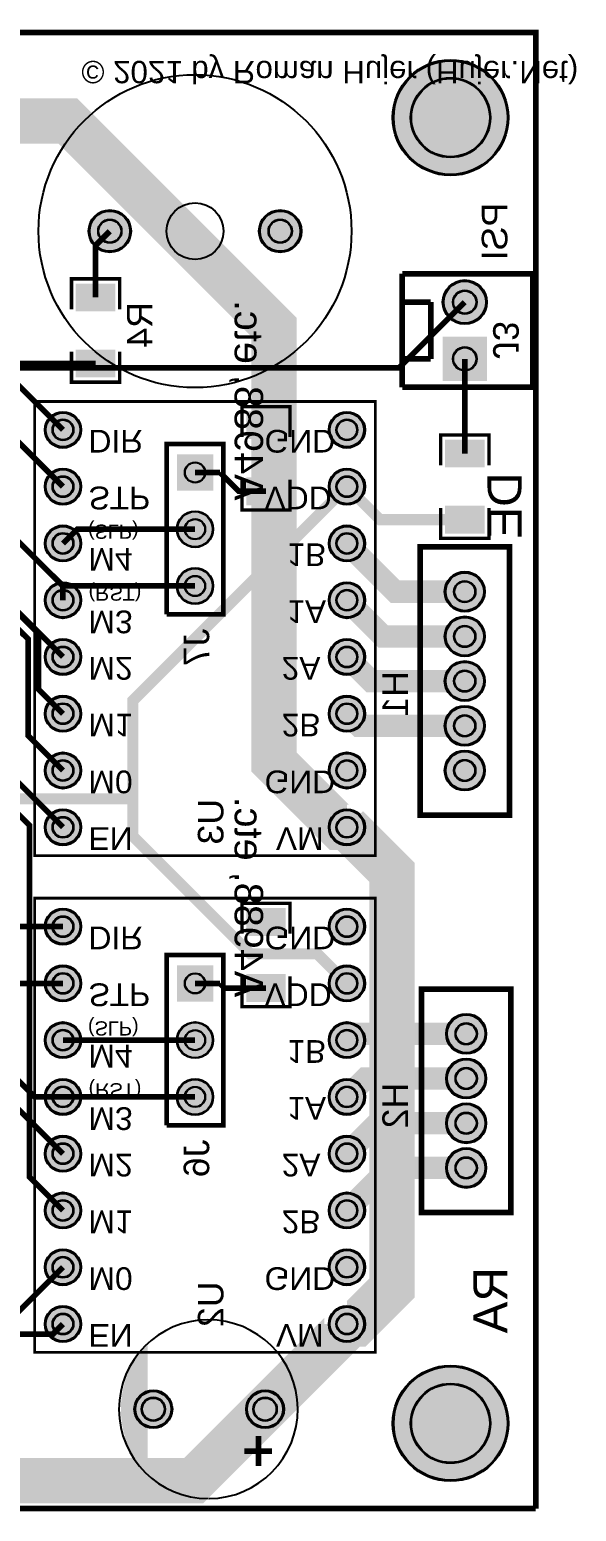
# Model space of a CAD drawing. Extents: x -330 to 3747, y -3055 to -445.
# Drawn here: x 2784 to 3747, y -3055 to -445 of the extents above; entities that cross this region are included whole.
import ezdxf

# ---------------------------------------------------------------- set-up
doc = ezdxf.new("R2010")
doc.units = 9
for name, color, linetype, true_color in [('BoardOutline', 7, 'Continuous', 0xff00ff), ('BottomLayer', 7, 'Continuous', 0x0000ff), ('BottomPasterLayer', 7, 'Continuous', 0x800000), ('BottomSilkLayer', 7, 'Continuous', 0x808000), ('BottomSolderLayer', 7, 'Continuous', 0xaa00ff), ('Document', 7, 'Continuous', 0xffffff), ('Multi-Layer', 7, 'Continuous', 0xc0c0c0), ('TopLayer', 7, 'Continuous', 0xff0000), ('TopPasterLayer', 7, 'Continuous', 0x808080), ('TopSilkLayer', 7, 'Continuous', 0xffff00), ('TopSolderLayer', 7, 'Continuous', 0x800080)]:
    doc.layers.add(name, color=color, linetype=linetype, true_color=true_color)
doc.styles.get("Standard").update_dxf_attribs({"font": 'arial.ttf'})

msp = doc.modelspace()

# ---------------------------------------------------------------- hatches: boundary and pattern name
at = {"layer": 'BottomLayer'}
for points in [[(2866.5160000000033, -940.5509999999995), (2933.4839999999967, -940.5509999999995), (2933.4839999999967, -893.0110000000022), (2866.5160000000033, -893.0110000000022)], [(2866.5160000000033, -1009.4490000000005), (2933.4839999999967, -1009.4490000000005), (2933.4839999999967, -1056.9889999999978), (2866.5160000000033, -1056.9889999999978)]]:
    msp.add_hatch(color=256, dxfattribs=at).paths.add_polyline_path(points)
at = {"layer": 'BottomPasterLayer'}
for points in [[(2870.452999999994, -940.5509999999995), (2884.678, -940.5509999999995), (2888.614999999998, -936.6140000000014), (2888.614999999998, -928.3239999999969), (2892.551999999996, -924.3870000000024), (2907.448000000004, -924.3870000000024), (2911.385000000002, -928.3239999999969), (2911.385000000002, -936.6140000000014), (2915.322, -940.5509999999995), (2929.547000000006, -940.5509999999995), (2933.4839999999967, -936.6140000000014), (2933.4839999999967, -896.948000000004), (2929.547000000006, -893.0110000000022), (2870.452999999994, -893.0110000000022), (2866.5160000000033, -896.948000000004), (2866.5160000000033, -936.6140000000014)], [(2870.452999999994, -1009.4490000000005), (2884.678, -1009.4490000000005), (2888.614999999998, -1013.3859999999986), (2888.614999999998, -1021.6760000000031), (2892.551999999996, -1025.6129999999976), (2907.448000000004, -1025.6129999999976), (2911.385000000002, -1021.6760000000031), (2911.385000000002, -1013.3859999999986), (2915.322, -1009.4490000000005), (2929.547000000006, -1009.4490000000005), (2933.4839999999967, -1013.3859999999986), (2933.4839999999967, -1053.051999999996), (2929.547000000006, -1056.9889999999978), (2870.452999999994, -1056.9889999999978), (2866.5160000000033, -1053.051999999996), (2866.5160000000033, -1013.3859999999986)]]:
    msp.add_hatch(color=256, dxfattribs=at).paths.add_polyline_path(points)
at = {"layer": 'BottomSolderLayer'}
for points in [[(3423, -600, 1), (3627, -600, 1)], [(2887.556999999998, -800, 1), (2962.422999999998, -800, 1)], [(3187.567, -800, 1), (3262.433, -800, 1)], [(3511, -925, 1), (3589, -925, 1)], [(2865.1073336137924, -941.2609105556294), (2934.8926663862076, -941.2609105556294), (2934.8926663862076, -892.3011491735015), (2865.1073336137924, -892.3011491735015)], [(3589, -1063.9999999999964), (3589, -986.0000000000036), (3511, -986.0000000000036), (3511, -1063.9999999999964)], [(2865.1073336137924, -1008.7390894443706), (2934.8926663862076, -1008.7390894443706), (2934.8926663862076, -1057.6988508264985), (2865.1073336137924, -1057.6988508264985)], [(2810.5, -1150, 1), (2874.5, -1150, 1)], [(3310.5, -1150, 1), (3374.5, -1150, 1)], [(3042.9999999999927, -1193), (3042.9999999999927, -1257), (3107.0000000000073, -1257), (3107.0000000000073, -1193)], [(2810.5, -1250, 1), (2874.5, -1250, 1)], [(3310.5, -1250, 1), (3374.5, -1250, 1)], [(3043, -1325, 1), (3107, -1325, 1)], [(2810.5, -1350, 1), (2874.5, -1350, 1)], [(3310.5, -1350, 1), (3374.5, -1350, 1)], [(3043, -1425, 1), (3107, -1425, 1)], [(3514.5355, -1435, 1), (3585.4645, -1435, 1)], [(2810.5, -1450, 1), (2874.5, -1450, 1)], [(3310.5, -1450, 1), (3374.5, -1450, 1)], [(3514.5355, -1513.800000000003, 1), (3585.4645, -1513.800000000003, 1)], [(2810.5, -1550, 1), (2874.5, -1550, 1)], [(3310.5, -1550, 1), (3374.5, -1550, 1)], [(3514.5355, -1592.5, 1), (3585.4645, -1592.5, 1)], [(2810.5, -1650, 1), (2874.5, -1650, 1)], [(3310.5, -1650, 1), (3374.5, -1650, 1)], [(3514.5355, -1671.300000000003, 1), (3585.4645, -1671.300000000003, 1)], [(2810.5, -1750, 1), (2874.5, -1750, 1)], [(3310.5, -1750, 1), (3374.5, -1750, 1)], [(3514.5355, -1750, 1), (3585.4645, -1750, 1)], [(2810.5, -1850, 1), (2874.5, -1850, 1)], [(3310.5, -1850, 1), (3374.5, -1850, 1)], [(2810.5, -2025, 1), (2874.5, -2025, 1)], [(3310.5, -2025, 1), (3374.5, -2025, 1)], [(2810.5, -2125, 1), (2874.5, -2125, 1)], [(3042.9999999999927, -2093), (3042.9999999999927, -2157), (3107.0000000000073, -2157), (3107.0000000000073, -2093)], [(3310.5, -2125, 1), (3374.5, -2125, 1)], [(3517.0355, -2213.800000000003, 1), (3587.9645, -2213.800000000003, 1)], [(2810.5, -2225, 1), (2874.5, -2225, 1)], [(3043, -2225, 1), (3107, -2225, 1)], [(3310.5, -2225, 1), (3374.5, -2225, 1)], [(3517.0355, -2292.5, 1), (3587.9645, -2292.5, 1)], [(2810.5, -2325, 1), (2874.5, -2325, 1)], [(3043, -2325, 1), (3107, -2325, 1)], [(3310.5, -2325, 1), (3374.5, -2325, 1)], [(3517.0355, -2371.300000000003, 1), (3587.9645, -2371.300000000003, 1)], [(2810.5, -2425, 1), (2874.5, -2425, 1)], [(3310.5, -2425, 1), (3374.5, -2425, 1)], [(3517.0355, -2450, 1), (3587.9645, -2450, 1)], [(2810.5, -2525, 1), (2874.5, -2525, 1)], [(3310.5, -2525, 1), (3374.5, -2525, 1)], [(2810.5, -2625, 1), (2874.5, -2625, 1)], [(3310.5, -2625, 1), (3374.5, -2625, 1)], [(2810.5, -2725, 1), (2874.5, -2725, 1)], [(3310.5, -2725, 1), (3374.5, -2725, 1)], [(3423, -2900, 1), (3627, -2900, 1)], [(2968.0739999999996, -2875, 1), (3035.066, -2875, 1)], [(3164.923999999998, -2875, 1), (3231.9159999999983, -2875, 1)]]:
    msp.add_hatch(color=256, dxfattribs=at).paths.add_polyline_path(points)
at = {"layer": 'Multi-Layer'}
for points in [[(2889.556999999998, -800, 1), (2960.422999999998, -800, 1)], [(3189.567, -800, 1), (3260.433, -800, 1)], [(3513, -925, 1), (3587, -925, 1)], [(3587, -1062), (3587, -988), (3513, -988), (3513, -1062)], [(2812.5, -1150, 1), (2872.5, -1150, 1)], [(3312.5, -1150, 1), (3372.5, -1150, 1)], [(3044, -1194), (3044, -1256), (3106, -1256), (3106, -1194)], [(2812.5, -1250, 1), (2872.5, -1250, 1)], [(3312.5, -1250, 1), (3372.5, -1250, 1)], [(3044, -1325, 1), (3106, -1325, 1)], [(2812.5, -1350, 1), (2872.5, -1350, 1)], [(3312.5, -1350, 1), (3372.5, -1350, 1)], [(3044, -1425, 1), (3106, -1425, 1)], [(3516.5355, -1435, 1), (3583.4645, -1435, 1)], [(2812.5, -1450, 1), (2872.5, -1450, 1)], [(3312.5, -1450, 1), (3372.5, -1450, 1)], [(3516.5355, -1513.800000000003, 1), (3583.4645, -1513.800000000003, 1)], [(2812.5, -1550, 1), (2872.5, -1550, 1)], [(3312.5, -1550, 1), (3372.5, -1550, 1)], [(3516.5355, -1592.5, 1), (3583.4645, -1592.5, 1)], [(2812.5, -1650, 1), (2872.5, -1650, 1)], [(3312.5, -1650, 1), (3372.5, -1650, 1)], [(3516.5355, -1671.300000000003, 1), (3583.4645, -1671.300000000003, 1)], [(2812.5, -1750, 1), (2872.5, -1750, 1)], [(3312.5, -1750, 1), (3372.5, -1750, 1)], [(3516.5355, -1750, 1), (3583.4645, -1750, 1)], [(2812.5, -1850, 1), (2872.5, -1850, 1)], [(3312.5, -1850, 1), (3372.5, -1850, 1)], [(2812.5, -2025, 1), (2872.5, -2025, 1)], [(3312.5, -2025, 1), (3372.5, -2025, 1)], [(2812.5, -2125, 1), (2872.5, -2125, 1)], [(3044, -2094), (3044, -2156), (3106, -2156), (3106, -2094)], [(3312.5, -2125, 1), (3372.5, -2125, 1)], [(3519.0355, -2213.800000000003, 1), (3585.9645, -2213.800000000003, 1)], [(2812.5, -2225, 1), (2872.5, -2225, 1)], [(3044, -2225, 1), (3106, -2225, 1)], [(3312.5, -2225, 1), (3372.5, -2225, 1)], [(3519.0355, -2292.5, 1), (3585.9645, -2292.5, 1)], [(2812.5, -2325, 1), (2872.5, -2325, 1)], [(3044, -2325, 1), (3106, -2325, 1)], [(3312.5, -2325, 1), (3372.5, -2325, 1)], [(3519.0355, -2371.300000000003, 1), (3585.9645, -2371.300000000003, 1)], [(2812.5, -2425, 1), (2872.5, -2425, 1)], [(3312.5, -2425, 1), (3372.5, -2425, 1)], [(3519.0355, -2450, 1), (3585.9645, -2450, 1)], [(2812.5, -2525, 1), (2872.5, -2525, 1)], [(3312.5, -2525, 1), (3372.5, -2525, 1)], [(2812.5, -2625, 1), (2872.5, -2625, 1)], [(3312.5, -2625, 1), (3372.5, -2625, 1)], [(2812.5, -2725, 1), (2872.5, -2725, 1)], [(3312.5, -2725, 1), (3372.5, -2725, 1)], [(2970.0739999999996, -2875, 1), (3033.066, -2875, 1)], [(3166.923999999998, -2875, 1), (3229.9159999999983, -2875, 1)]]:
    msp.add_hatch(color=256, dxfattribs=at).paths.add_polyline_path(points)
at = {"layer": 'TopLayer'}
for points in [[(3233.4839999999967, -1165.5509999999995), (3166.5160000000033, -1165.5509999999995), (3166.5160000000033, -1118.0110000000022), (3233.4839999999967, -1118.0110000000022)], [(3516.5160000000033, -1215.5509999999995), (3583.4839999999967, -1215.5509999999995), (3583.4839999999967, -1168.0110000000022), (3516.5160000000033, -1168.0110000000022)], [(3233.4839999999967, -1234.4490000000005), (3166.5160000000033, -1234.4490000000005), (3166.5160000000033, -1281.9889999999978), (3233.4839999999967, -1281.9889999999978)], [(3516.5160000000033, -1284.4490000000005), (3583.4839999999967, -1284.4490000000005), (3583.4839999999967, -1331.9889999999978), (3516.5160000000033, -1331.9889999999978)], [(3233.4839999999967, -2040.5509999999995), (3166.5160000000033, -2040.5509999999995), (3166.5160000000033, -1993.0110000000022), (3233.4839999999967, -1993.0110000000022)], [(3233.4839999999967, -2109.4490000000005), (3166.5160000000033, -2109.4490000000005), (3166.5160000000033, -2156.9889999999978), (3233.4839999999967, -2156.9889999999978)]]:
    msp.add_hatch(color=256, dxfattribs=at).paths.add_polyline_path(points)
at = {"layer": 'TopPasterLayer'}
for points in [[(3229.547000000006, -1165.5509999999995), (3215.322, -1165.5509999999995), (3211.385000000002, -1161.6140000000014), (3211.385000000002, -1153.3239999999969), (3207.448000000004, -1149.3870000000024), (3192.551999999996, -1149.3870000000024), (3188.614999999998, -1153.3239999999969), (3188.614999999998, -1161.6140000000014), (3184.678, -1165.5509999999995), (3170.452999999994, -1165.5509999999995), (3166.5160000000033, -1161.6140000000014), (3166.5160000000033, -1121.948000000004), (3170.452999999994, -1118.0110000000022), (3229.547000000006, -1118.0110000000022), (3233.4839999999967, -1121.948000000004), (3233.4839999999967, -1161.6140000000014)], [(3520.452999999994, -1215.5509999999995), (3534.678, -1215.5509999999995), (3538.614999999998, -1211.6140000000014), (3538.614999999998, -1203.3239999999969), (3542.551999999996, -1199.3870000000024), (3557.448000000004, -1199.3870000000024), (3561.385000000002, -1203.3239999999969), (3561.385000000002, -1211.6140000000014), (3565.322, -1215.5509999999995), (3579.547000000006, -1215.5509999999995), (3583.4839999999967, -1211.6140000000014), (3583.4839999999967, -1171.948000000004), (3579.547000000006, -1168.0110000000022), (3520.452999999994, -1168.0110000000022), (3516.5160000000033, -1171.948000000004), (3516.5160000000033, -1211.6140000000014)], [(3229.547000000006, -1234.4490000000005), (3215.322, -1234.4490000000005), (3211.385000000002, -1238.3859999999986), (3211.385000000002, -1246.6760000000031), (3207.448000000004, -1250.6129999999976), (3192.551999999996, -1250.6129999999976), (3188.614999999998, -1246.6760000000031), (3188.614999999998, -1238.3859999999986), (3184.678, -1234.4490000000005), (3170.452999999994, -1234.4490000000005), (3166.5160000000033, -1238.3859999999986), (3166.5160000000033, -1278.051999999996), (3170.452999999994, -1281.9889999999978), (3229.547000000006, -1281.9889999999978), (3233.4839999999967, -1278.051999999996), (3233.4839999999967, -1238.3859999999986)], [(3520.452999999994, -1284.4490000000005), (3534.678, -1284.4490000000005), (3538.614999999998, -1288.3859999999986), (3538.614999999998, -1296.6760000000031), (3542.551999999996, -1300.6129999999976), (3557.448000000004, -1300.6129999999976), (3561.385000000002, -1296.6760000000031), (3561.385000000002, -1288.3859999999986), (3565.322, -1284.4490000000005), (3579.547000000006, -1284.4490000000005), (3583.4839999999967, -1288.3859999999986), (3583.4839999999967, -1328.051999999996), (3579.547000000006, -1331.9889999999978), (3520.452999999994, -1331.9889999999978), (3516.5160000000033, -1328.051999999996), (3516.5160000000033, -1288.3859999999986)], [(3229.547000000006, -2040.5509999999995), (3215.322, -2040.5509999999995), (3211.385000000002, -2036.6140000000014), (3211.385000000002, -2028.3239999999969), (3207.448000000004, -2024.3870000000024), (3192.551999999996, -2024.3870000000024), (3188.614999999998, -2028.3239999999969), (3188.614999999998, -2036.6140000000014), (3184.678, -2040.5509999999995), (3170.452999999994, -2040.5509999999995), (3166.5160000000033, -2036.6140000000014), (3166.5160000000033, -1996.948000000004), (3170.452999999994, -1993.0110000000022), (3229.547000000006, -1993.0110000000022), (3233.4839999999967, -1996.948000000004), (3233.4839999999967, -2036.6140000000014)], [(3229.547000000006, -2109.4490000000005), (3215.322, -2109.4490000000005), (3211.385000000002, -2113.3859999999986), (3211.385000000002, -2121.676000000003), (3207.448000000004, -2125.6129999999976), (3192.551999999996, -2125.6129999999976), (3188.614999999998, -2121.676000000003), (3188.614999999998, -2113.3859999999986), (3184.678, -2109.4490000000005), (3170.452999999994, -2109.4490000000005), (3166.5160000000033, -2113.3859999999986), (3166.5160000000033, -2153.051999999996), (3170.452999999994, -2156.9889999999978), (3229.547000000006, -2156.9889999999978), (3233.4839999999967, -2153.051999999996), (3233.4839999999967, -2113.3859999999986)]]:
    msp.add_hatch(color=256, dxfattribs=at).paths.add_polyline_path(points)
at = {"layer": 'TopSilkLayer'}
msp.add_hatch(color=256, dxfattribs=at).paths.add_polyline_path([(2991.7320000000036, -2756.8899999999994), (2989.1934152253452, -2759.614197265142), (2986.714658885772, -2762.3929434584134), (2984.296902819595, -2765.2249249205706), (2981.9412900270618, -2768.1088028252634), (2979.6489341300185, -2771.043213811965), (2977.420918845499, -2774.0267706305094), (2975.2582974733086, -2777.0580627969175), (2973.1620923981536, -2780.1356572601944), (2971.133294606225, -2783.258099079838), (2969.172863216794, -2786.4239121136197), (2967.281725028719, -2789.631599715489), (2965.4607740823267, -2792.879645443063), (2963.7108712367626, -2796.166513774566), (2962.032843762994, -2799.490650834734), (2960.4274849527064, -2802.8504851294274), (2958.895553743321, -2806.244428288541), (2957.4377743591685, -2809.6708758169116), (2956.0548359691165, -2813.1282078528675), (2954.7473923607467, -2816.614789934014), (2953.516061631337, -2820.12897376989), (2952.3614258955713, -2823.6690980212734), (2951.2840310103784, -2827.2334890855273), (2950.2843863169182, -2830.8204618878226), (2949.3629643997265, -2834.4283206777473), (2948.5202008633205, -2838.055359831007), (2947.75649412629, -2841.6998646557186), (2947.0722052329074, -2845.360112203074), (2946.467657682457, -2849.0343720818564), (2945.943137276343, -2852.720907276467), (2945.4988919828684, -2856.4179749681425), (2945.1351318201414, -2860.123827358824), (2944.8520287566644, -2863.836712497505), (2944.649716630156, -2867.5548751083916), (2944.528291084149, -2871.2765574207806), (2944.4878095228996, -2875), (2944.528291084149, -2878.7234425792194), (2944.649716630156, -2882.4451248916084), (2944.8520287566644, -2886.163287502495), (2945.1351318201414, -2889.876172641176), (2945.4988919828684, -2893.5820250318575), (2945.943137276343, -2897.279092723533), (2946.467657682457, -2900.9656279181436), (2947.0722052329074, -2904.639887796926), (2947.75649412629, -2908.3001353442814), (2948.5202008633205, -2911.944640168993), (2949.3629643997265, -2915.5716793222527), (2950.2843863169182, -2919.1795381121774), (2951.2840310103784, -2922.7665109144727), (2952.3614258955713, -2926.3309019787266), (2953.516061631337, -2929.87102623011), (2954.7473923607467, -2933.385210065986), (2956.0548359691165, -2936.8717921471325), (2957.4377743591685, -2940.3291241830884), (2958.895553743321, -2943.755571711459), (2960.4274849527064, -2947.1495148705726), (2962.032843762994, -2950.509349165266), (2963.7108712367626, -2953.833486225434), (2965.4607740823267, -2957.120354556937), (2967.281725028719, -2960.368400284511), (2969.172863216794, -2963.5760878863803), (2971.133294606225, -2966.741900920162), (2973.1620923981536, -2969.8643427398056), (2975.2582974733086, -2972.9419372030825), (2977.420918845499, -2975.9732293694906), (2979.6489341300185, -2978.956786188035), (2981.9412900270618, -2981.8911971747366), (2984.296902819595, -2984.7750750794294), (2986.714658885772, -2987.6070565415866), (2989.1934152253452, -2990.3858027348615), (2991.7320000000036, -2993.1100000000006)])
at = {"layer": 'TopSolderLayer'}
for points in [[(3423, -600, 1), (3627, -600, 1)], [(2887.556999999998, -800, 1), (2962.422999999998, -800, 1)], [(3187.567, -800, 1), (3262.433, -800, 1)], [(3511, -925, 1), (3589, -925, 1)], [(3589, -1063.9999999999964), (3589, -986.0000000000036), (3511, -986.0000000000036), (3511, -1063.9999999999964)], [(2810.5, -1150, 1), (2874.5, -1150, 1)], [(3234.8926663862076, -1166.2609105556294), (3165.1073336137924, -1166.2609105556294), (3165.1073336137924, -1117.3011491735015), (3234.8926663862076, -1117.3011491735015)], [(3310.5, -1150, 1), (3374.5, -1150, 1)], [(3515.1073336137924, -1216.2609105556294), (3584.8926663862076, -1216.2609105556294), (3584.8926663862076, -1167.3011491735015), (3515.1073336137924, -1167.3011491735015)], [(3042.9999999999927, -1193), (3042.9999999999927, -1257), (3107.0000000000073, -1257), (3107.0000000000073, -1193)], [(2810.5, -1250, 1), (2874.5, -1250, 1)], [(3310.5, -1250, 1), (3374.5, -1250, 1)], [(3234.8926663862076, -1233.7390894443706), (3165.1073336137924, -1233.7390894443706), (3165.1073336137924, -1282.6988508264985), (3234.8926663862076, -1282.6988508264985)], [(3043, -1325, 1), (3107, -1325, 1)], [(3515.1073336137924, -1283.7390894443706), (3584.8926663862076, -1283.7390894443706), (3584.8926663862076, -1332.6988508264985), (3515.1073336137924, -1332.6988508264985)], [(2810.5, -1350, 1), (2874.5, -1350, 1)], [(3310.5, -1350, 1), (3374.5, -1350, 1)], [(3043, -1425, 1), (3107, -1425, 1)], [(3514.5355, -1435, 1), (3585.4645, -1435, 1)], [(2810.5, -1450, 1), (2874.5, -1450, 1)], [(3310.5, -1450, 1), (3374.5, -1450, 1)], [(3514.5355, -1513.800000000003, 1), (3585.4645, -1513.800000000003, 1)], [(2810.5, -1550, 1), (2874.5, -1550, 1)], [(3310.5, -1550, 1), (3374.5, -1550, 1)], [(3514.5355, -1592.5, 1), (3585.4645, -1592.5, 1)], [(2810.5, -1650, 1), (2874.5, -1650, 1)], [(3310.5, -1650, 1), (3374.5, -1650, 1)], [(3514.5355, -1671.300000000003, 1), (3585.4645, -1671.300000000003, 1)], [(2810.5, -1750, 1), (2874.5, -1750, 1)], [(3310.5, -1750, 1), (3374.5, -1750, 1)], [(3514.5355, -1750, 1), (3585.4645, -1750, 1)], [(2810.5, -1850, 1), (2874.5, -1850, 1)], [(3310.5, -1850, 1), (3374.5, -1850, 1)], [(2810.5, -2025, 1), (2874.5, -2025, 1)], [(3234.8926663862076, -2041.2609105556294), (3165.1073336137924, -2041.2609105556294), (3165.1073336137924, -1992.3011491735015), (3234.8926663862076, -1992.3011491735015)], [(3310.5, -2025, 1), (3374.5, -2025, 1)], [(2810.5, -2125, 1), (2874.5, -2125, 1)], [(3042.9999999999927, -2093), (3042.9999999999927, -2157), (3107.0000000000073, -2157), (3107.0000000000073, -2093)], [(3234.8926663862076, -2108.7390894443706), (3165.1073336137924, -2108.7390894443706), (3165.1073336137924, -2157.6988508264985), (3234.8926663862076, -2157.6988508264985)], [(3310.5, -2125, 1), (3374.5, -2125, 1)], [(3517.0355, -2213.800000000003, 1), (3587.9645, -2213.800000000003, 1)], [(2810.5, -2225, 1), (2874.5, -2225, 1)], [(3043, -2225, 1), (3107, -2225, 1)], [(3310.5, -2225, 1), (3374.5, -2225, 1)], [(3517.0355, -2292.5, 1), (3587.9645, -2292.5, 1)], [(2810.5, -2325, 1), (2874.5, -2325, 1)], [(3043, -2325, 1), (3107, -2325, 1)], [(3310.5, -2325, 1), (3374.5, -2325, 1)], [(3517.0355, -2371.300000000003, 1), (3587.9645, -2371.300000000003, 1)], [(2810.5, -2425, 1), (2874.5, -2425, 1)], [(3310.5, -2425, 1), (3374.5, -2425, 1)], [(3517.0355, -2450, 1), (3587.9645, -2450, 1)], [(2810.5, -2525, 1), (2874.5, -2525, 1)], [(3310.5, -2525, 1), (3374.5, -2525, 1)], [(2810.5, -2625, 1), (2874.5, -2625, 1)], [(3310.5, -2625, 1), (3374.5, -2625, 1)], [(2810.5, -2725, 1), (2874.5, -2725, 1)], [(3310.5, -2725, 1), (3374.5, -2725, 1)], [(3423, -2900, 1), (3627, -2900, 1)], [(2968.0739999999996, -2875, 1), (3035.066, -2875, 1)], [(3164.923999999998, -2875, 1), (3231.9159999999983, -2875, 1)]]:
    msp.add_hatch(color=256, dxfattribs=at).paths.add_polyline_path(points)

# ---------------------------------------------------------------- linework, layer by layer
at = {"layer": 'BoardOutline', "const_width": 10}
for points in [[(-275, -3050), (-325, -3050), (-325, -450), (-275, -450), (3675, -450), (3675, -3050)], [(3675, -3050), (-300, -3050)]]:
    msp.add_lwpolyline(points, dxfattribs=at)
at = {"layer": 'BottomLayer'}
for points, const_width in [([(2526, -606), (2851.1100000000006, -606), (3213.8899999999994, -968.7800000000025), (3213.8899999999994, -1734.7299999999996), (3329.1600000000035, -1850), (3342.5, -1850)], 79.92099999999999), ([(2924.989999999998, -800), (2900, -824.989999999998), (2900, -916.7799999999988)], 10), ([(2900, -1033.2200000000012), (2497.0799999999945, -1033.2200000000012), (2285.3499999999985, -821.489999999998), (1976.5599999999977, -821.489999999998), (1715.820000000007, -1082.2299999999996), (1715.820000000007, -1404.1800000000003), (1360, -1760)], 10), ([(2842.5, -1150), (2757.2000000000044, -1064.699999999997), (2469.790000000001, -1064.699999999997), (2409.269999999997, -1004.1800000000003)], 10), ([(2842.5, -1650), (2799.4199999999983, -1606.9199999999983), (2799.4199999999983, -1508.8700000000026), (2384.219999999994, -1093.670000000002), (1926.3300000000017, -1093.670000000002), (1860, -1160)], 10), ([(1960, -1160), (2003.1199999999953, -1116.880000000001), (2379.4400000000023, -1116.880000000001), (2781.3300000000017, -1518.7700000000004), (2781.3300000000017, -1688.829999999998), (2842.5, -1750)], 10), ([(2842.5, -1850), (2461.480000000003, -1468.9800000000032), (2461.480000000003, -1293.670000000002), (2383.8300000000017, -1216.0199999999968), (2116.019999999997, -1216.0199999999968), (2060, -1160)], 10), ([(2842.5, -2525), (2783.75, -2466.25), (2783.75, -1847.0299999999988), (2648.199999999997, -1711.4800000000032), (2338.6100000000006, -1711.4800000000032), (2320.5, -1693.369999999999), (2126.6299999999974, -1693.369999999999), (2060, -1760)], 10), ([(2842.5, -2625), (2742.5, -2725), (2462.75, -2725), (2440.519999999997, -2702.7700000000004), (2440.519999999997, -1908.5600000000013), (2310, -1778.0400000000009), (2310, -1741.9700000000012), (2279.489999999998, -1711.4600000000028), (2208.540000000001, -1711.4600000000028), (2160, -1760)], 10), ([(2260, -1760), (2260, -2547.829999999998), (2455.2599999999948, -2743.090000000004), (2824.409999999996, -2743.090000000004), (2842.5, -2725)], 10), ([(3342.5, -1850), (3421.959999999999, -1929.4599999999991), (3421.959999999999, -2661.41), (3358.3700000000026, -2725), (3342.5, -2725)], 79.92099999999999), ([(3198.4199999999983, -2875), (3342.5, -2730.920000000002), (3342.5, -2725)], 79.92099999999999)]:
    msp.add_lwpolyline(points, dxfattribs=dict(at, const_width=const_width))
at = {"layer": 'BottomSilkLayer'}
for points, const_width in [([(2857.515999999996, -937.5509999999995), (2857.515999999996, -884.0109999999986), (2942.484000000004, -884.0109999999986), (2942.484000000004, -937.5509999999995)], 6), ([(3670, -875), (3440, -875)], 10), ([(3440, -875), (3440, -1075)], 10), ([(3670, -875), (3670, -1075)], 10), ([(3490, -925), (3440, -925)], 10), ([(3490, -1025), (3490, -925)], 10), ([(2857.515999999996, -1012.4490000000005), (2857.515999999996, -1065.9890000000014), (2942.484000000004, -1065.9890000000014), (2942.484000000004, -1012.4490000000005)], 6), ([(3440, -1025), (3490, -1025)], 10), ([(3670, -1075), (3440, -1075)], 10), ([(3025, -1250), (3025, -1175), (3125, -1175), (3125, -1475), (3025, -1475)], 8), ([(3025, -1475), (3025, -1250)], 7.9921), ([(3025, -2150), (3025, -2075), (3125, -2075), (3125, -2375), (3025, -2375)], 8), ([(3025, -2375), (3025, -2150)], 7.9921)]:
    msp.add_lwpolyline(points, dxfattribs=dict(at, const_width=const_width))
for points, const_width in [([(3392.5, -1100), (2792.5, -1100), (2792.5, -1900), (3392.5, -1900), (3392.5, -1100)], 5), ([(3628.739999999998, -1828.739999999998), (3628.739999999998, -1356.300000000003), (3471.260000000002, -1356.300000000003), (3471.260000000002, -1828.739999999998), (3628.739999999998, -1828.739999999998)], 10), ([(3392.5, -1975), (2792.5, -1975), (2792.5, -2775), (3392.5, -2775), (3392.5, -1975)], 5), ([(3631.239999999998, -2528.739999999998), (3631.239999999998, -2135.040000000001), (3473.760000000002, -2135.040000000001), (3473.760000000002, -2528.739999999998), (3631.239999999998, -2528.739999999998)], 10)]:
    msp.add_lwpolyline(points, close=True, dxfattribs=dict(at, const_width=const_width))
at = {"layer": 'BottomSolderLayer'}
for centre, radius in [((3525, -600), 102), ((3524.9949999999953, -600.0010000000038), 70.27596), ((2924.989999999998, -800), 37.433), ((2924.993000000002, -800), 20.79611111111111), ((3225, -800), 37.433), ((3225.002999999997, -800), 20.79611111111111), ((3550, -925), 38.99999999999999), ((3550, -925), 21.08108108108108), ((3550, -1025), 21.08108108108108), ((2842.5, -1150), 32), ((3342.5, -1150), 32), ((2842.5, -1150), 18.666666666666668), ((3342.5, -1150), 18.666666666666668), ((2842.5, -1250), 32), ((3075, -1225), 18.064516129032256), ((3342.5, -1250), 32), ((2842.5, -1250), 18.666666666666668), ((3342.5, -1250), 18.666666666666668), ((3075, -1325), 32), ((2842.5, -1350), 32), ((3075, -1325), 18.064516129032256), ((3342.5, -1350), 32), ((2842.5, -1350), 18.666666666666668), ((3342.5, -1350), 18.666666666666668), ((3075, -1425), 32), ((3075, -1425), 18.064516129032256), ((3550, -1435), 35.4645), ((2842.5, -1450), 32), ((2842.5, -1450), 18.666666666666668), ((3342.5, -1450), 32), ((3342.5, -1450), 18.666666666666668), ((3550, -1435), 19.075766857416067), ((3550, -1513.800000000003), 35.4645), ((3550, -1513.800000000003), 19.075766857416067), ((2842.5, -1550), 32), ((2842.5, -1550), 18.666666666666668), ((3342.5, -1550), 32), ((3342.5, -1550), 18.666666666666668), ((3550, -1592.5), 35.4645), ((3550, -1592.5), 19.075766857416067), ((2842.5, -1650), 32), ((3342.5, -1650), 32), ((2842.5, -1650), 18.666666666666668), ((3342.5, -1650), 18.666666666666668), ((3550, -1671.300000000003), 35.4645), ((3550, -1671.300000000003), 19.075766857416067), ((2842.5, -1750), 32), ((3342.5, -1750), 32), ((3550, -1750), 35.4645), ((2842.5, -1750), 18.666666666666668), ((3342.5, -1750), 18.666666666666668), ((3550, -1750), 19.075766857416067), ((2842.5, -1850), 32), ((3342.5, -1850), 32), ((2842.5, -1850), 18.666666666666668), ((3342.5, -1850), 18.666666666666668), ((2842.5, -2025), 32), ((2842.5, -2025), 18.666666666666668), ((3342.5, -2025), 32), ((3342.5, -2025), 18.666666666666668), ((2842.5, -2125), 32), ((2842.5, -2125), 18.666666666666668), ((3075, -2125), 18.064516129032256), ((3342.5, -2125), 32), ((3342.5, -2125), 18.666666666666668), ((3552.5, -2213.800000000003), 35.4645), ((2842.5, -2225), 32), ((2842.5, -2225), 18.666666666666668), ((3075, -2225), 32), ((3075, -2225), 18.064516129032256), ((3342.5, -2225), 32), ((3342.5, -2225), 18.666666666666668), ((3552.5, -2213.800000000003), 19.075766857416067), ((3552.5, -2292.5), 35.4645), ((2842.5, -2325), 32), ((3075, -2325), 32), ((3342.5, -2325), 32), ((3552.5, -2292.5), 19.075766857416067), ((2842.5, -2325), 18.666666666666668), ((3075, -2325), 18.064516129032256), ((3342.5, -2325), 18.666666666666668), ((3552.5, -2371.300000000003), 35.4645), ((3552.5, -2371.300000000003), 19.075766857416067), ((2842.5, -2425), 32), ((3342.5, -2425), 32), ((2842.5, -2425), 18.666666666666668), ((3342.5, -2425), 18.666666666666668), ((3552.5, -2450), 35.4645), ((3552.5, -2450), 19.075766857416067), ((2842.5, -2525), 32), ((3342.5, -2525), 32), ((2842.5, -2525), 18.666666666666668), ((3342.5, -2525), 18.666666666666668), ((2842.5, -2625), 32), ((2842.5, -2625), 18.666666666666668), ((3342.5, -2625), 32), ((3342.5, -2625), 18.666666666666668), ((2842.5, -2725), 32), ((2842.5, -2725), 18.666666666666668), ((3342.5, -2725), 32), ((3342.5, -2725), 18.666666666666668), ((3525, -2900), 102), ((3001.5699999999997, -2875), 33.495999999999995), ((3198.4199999999983, -2875), 33.495999999999995), ((3524.9949999999953, -2900.001000000004), 70.27596), ((3001.5699999999997, -2875), 20.935), ((3198.4199999999983, -2875), 20.935)]:
    msp.add_circle(centre, radius, dxfattribs=at)
at = {"layer": 'Multi-Layer'}
for centre, radius in [((3525, -600), 100), ((3524.9949999999953, -600.0010000000038), 68.898), ((2924.989999999998, -800), 35.433), ((2924.993000000002, -800), 19.685), ((3225, -800), 35.433), ((3225.002999999997, -800), 19.685), ((3550, -925), 37), ((3550, -925), 20), ((3550, -1025), 20), ((2842.5, -1150), 30), ((3342.5, -1150), 30), ((2842.5, -1150), 17.5), ((3342.5, -1150), 17.5), ((2842.5, -1250), 30), ((3075, -1225), 17.5), ((3342.5, -1250), 30), ((2842.5, -1250), 17.5), ((3342.5, -1250), 17.5), ((3075, -1325), 31), ((2842.5, -1350), 30), ((3075, -1325), 17.5), ((3342.5, -1350), 30), ((2842.5, -1350), 17.5), ((3342.5, -1350), 17.5), ((3075, -1425), 31), ((3075, -1425), 17.5), ((3550, -1435), 33.4645), ((2842.5, -1450), 30), ((2842.5, -1450), 17.5), ((3342.5, -1450), 30), ((3342.5, -1450), 17.5), ((3550, -1435), 18), ((3550, -1513.800000000003), 33.4645), ((3550, -1513.800000000003), 18), ((2842.5, -1550), 30), ((2842.5, -1550), 17.5), ((3342.5, -1550), 30), ((3342.5, -1550), 17.5), ((3550, -1592.5), 33.4645), ((3550, -1592.5), 18), ((2842.5, -1650), 30), ((2842.5, -1650), 17.5), ((3342.5, -1650), 30), ((3342.5, -1650), 17.5), ((3550, -1671.300000000003), 33.4645), ((3550, -1671.300000000003), 18), ((2842.5, -1750), 30), ((3342.5, -1750), 30), ((3550, -1750), 33.4645), ((2842.5, -1750), 17.5), ((3342.5, -1750), 17.5), ((3550, -1750), 18), ((2842.5, -1850), 30), ((3342.5, -1850), 30), ((2842.5, -1850), 17.5), ((3342.5, -1850), 17.5), ((2842.5, -2025), 30), ((2842.5, -2025), 17.5), ((3342.5, -2025), 30), ((3342.5, -2025), 17.5), ((2842.5, -2125), 30), ((2842.5, -2125), 17.5), ((3075, -2125), 17.5), ((3342.5, -2125), 30), ((3342.5, -2125), 17.5), ((3552.5, -2213.800000000003), 33.4645), ((2842.5, -2225), 30), ((2842.5, -2225), 17.5), ((3075, -2225), 31), ((3075, -2225), 17.5), ((3342.5, -2225), 30), ((3342.5, -2225), 17.5), ((3552.5, -2213.800000000003), 18), ((3552.5, -2292.5), 33.4645), ((2842.5, -2325), 30), ((3075, -2325), 31), ((3342.5, -2325), 30), ((3552.5, -2292.5), 18), ((2842.5, -2325), 17.5), ((3075, -2325), 17.5), ((3342.5, -2325), 17.5), ((3552.5, -2371.300000000003), 33.4645), ((3552.5, -2371.300000000003), 18), ((2842.5, -2425), 30), ((3342.5, -2425), 30), ((2842.5, -2425), 17.5), ((3342.5, -2425), 17.5), ((3552.5, -2450), 33.4645), ((3552.5, -2450), 18), ((2842.5, -2525), 30), ((3342.5, -2525), 30), ((2842.5, -2525), 17.5), ((3342.5, -2525), 17.5), ((2842.5, -2625), 30), ((2842.5, -2625), 17.5), ((3342.5, -2625), 30), ((3342.5, -2625), 17.5), ((2842.5, -2725), 30), ((2842.5, -2725), 17.5), ((3342.5, -2725), 30), ((3342.5, -2725), 17.5), ((3525, -2900), 100), ((3001.5699999999997, -2875), 31.496), ((3198.4199999999983, -2875), 31.496), ((3524.9949999999953, -2900.001000000004), 68.898), ((3001.5699999999997, -2875), 19.685), ((3198.4199999999983, -2875), 19.685)]:
    msp.add_circle(centre, radius, dxfattribs=at)
at = {"layer": 'TopLayer'}
for points, const_width in [([(3550, -925), (3434.4300000000003, -1040.5699999999997), (1679.4300000000003, -1040.5699999999997), (1560, -1160)], 10), ([(3550, -1191.7799999999988), (3550, -1025)], 10), ([(2842.5, -1250), (2651.1600000000035, -1058.6599999999999), (1700.4200000000055, -1058.6599999999999), (1610, -1149.079999999998), (1610, -1178.0299999999988), (1579.489999999998, -1208.5399999999972), (1508.5400000000009, -1208.5399999999972), (1460, -1160)], 10), ([(2842.5, -1425), (2494.25, -1076.75), (1743.25, -1076.75), (1660, -1160)], 10), ([(2842.5, -1550), (2387.340000000004, -1094.8400000000001), (1825.1599999999962, -1094.8400000000001), (1760, -1160)], 10), ([(3075, -1225), (3119.0699999999997, -1225)], 10), ([(3200, -1258.2200000000012), (3152.290000000001, -1258.2200000000012), (3119.0699999999997, -1225)], 10), ([(2965.479999999996, -1800), (2965.479999999996, -1627.020000000004), (3342.5, -1250)], 19.685), ([(3550, -1308.2200000000012), (3400.720000000001, -1308.2200000000012), (3342.5, -1250)], 19.685), ([(3075, -1325), (2867.5, -1325), (2842.5, -1350)], 10), ([(3550, -1435), (3427.5, -1435), (3342.5, -1350)], 39.37), ([(2842.5, -1425), (2842.5, -1450)], 10), ([(3075, -1425), (2842.5, -1425)], 10), ([(3550, -1513.800000000003), (3406.300000000003, -1513.800000000003), (3342.5, -1450)], 39.37), ([(3550, -1592.5), (3385, -1592.5), (3342.5, -1550)], 39.37), ([(3550, -1671.300000000003), (3363.800000000003, -1671.300000000003), (3342.5, -1650)], 39.37), ([(2842.5, -2025), (2571.4900000000052, -2025), (2359.970000000001, -1813.4799999999996), (2347.470000000001, -1813.4799999999996), (2310, -1776.010000000002), (2310, -1745.7000000000007), (2241.840000000004, -1677.5400000000009), (1642.4599999999991, -1677.5400000000009), (1560, -1760)], 10), ([(2842.5, -2125), (2642.5, -2125), (2360.510000000002, -1843.0099999999984), (2274.970000000001, -1843.0099999999984), (2210, -1778.0400000000009), (2210, -1747.4699999999975), (2158.159999999996, -1695.630000000001), (1856.3300000000017, -1695.630000000001), (1810, -1741.9599999999991), (1810, -1778.369999999999), (1782.6800000000003, -1805.6899999999987), (1705.6900000000023, -1805.6899999999987), (1660, -1760)], 10), ([(1860, -1760), (1906.270000000004, -1713.7299999999996), (2076.260000000002, -1713.7299999999996), (2110, -1747.4699999999975), (2110, -1778.0400000000009), (2193.0699999999997, -1861.1100000000006), (2328.850000000006, -1861.1100000000006), (2792.7400000000052, -2325), (2842.5, -2325)], 10), ([(1960, -1760), (2097.290000000001, -1897.2899999999972), (2314.790000000001, -1897.2899999999972), (2842.5, -2425)], 10), ([(2675, -1800), (2965.479999999996, -1800)], 19.685), ([(3342.5, -2125), (3290.4000000000015, -2072.9000000000015), (3172.7400000000052, -2072.9000000000015), (2965.479999999996, -1865.6399999999994), (2965.479999999996, -1800)], 19.685), ([(3075, -2125), (3119.0699999999997, -2125)], 10), ([(3200, -2133.220000000001), (3127.290000000001, -2133.220000000001), (3119.0699999999997, -2125)], 10), ([(3552.5, -2213.800000000003), (3353.699999999997, -2213.800000000003), (3342.5, -2225)], 39.37), ([(3075, -2225), (2842.5, -2225)], 10), ([(3552.5, -2292.5), (3375, -2292.5), (3342.5, -2325)], 39.37), ([(3075, -2325), (2842.5, -2325)], 10), ([(3552.5, -2371.300000000003), (3396.199999999997, -2371.300000000003), (3342.5, -2425)], 39.37), ([(3552.5, -2450), (3417.5, -2450), (3342.5, -2525)], 39.37), ([(788.3199999999997, -2910), (879.2999999999956, -3000.979999999996), (3072.439999999995, -3000.979999999996), (3198.4199999999983, -2875)], 79.92099999999999)]:
    msp.add_lwpolyline(points, dxfattribs=dict(at, const_width=const_width))
at = {"layer": 'TopSilkLayer'}
for points, const_width in [([(3242.484000000004, -1162.5509999999995), (3242.484000000004, -1109.0109999999986), (3157.515999999996, -1109.0109999999986), (3157.515999999996, -1162.5509999999995)], 6), ([(3507.515999999996, -1212.5509999999995), (3507.515999999996, -1159.0109999999986), (3592.484000000004, -1159.0109999999986), (3592.484000000004, -1212.5509999999995)], 6), ([(3242.484000000004, -1237.4490000000005), (3242.484000000004, -1290.9890000000014), (3157.515999999996, -1290.9890000000014), (3157.515999999996, -1237.4490000000005)], 6), ([(3507.515999999996, -1287.4490000000005), (3507.515999999996, -1340.9890000000014), (3592.484000000004, -1340.9890000000014), (3592.484000000004, -1287.4490000000005)], 6), ([(3242.484000000004, -2037.5509999999995), (3242.484000000004, -1984.0109999999986), (3157.515999999996, -1984.0109999999986), (3157.515999999996, -2037.5509999999995)], 6), ([(3242.484000000004, -2112.4490000000005), (3242.484000000004, -2165.9890000000014), (3157.515999999996, -2165.9890000000014), (3157.515999999996, -2112.4490000000005)], 6), ([(3186.6140000000014, -2922.243999999999), (3186.6140000000014, -2975.243999999999)], 10), ([(3161.6140000000014, -2949.243999999999), (3210.613999999994, -2949.243999999999)], 10)]:
    msp.add_lwpolyline(points, dxfattribs=dict(at, const_width=const_width))
for radius in [275.59000000000003, 50]:
    msp.add_circle((3074.989999999998, -800), radius, dxfattribs=at)
msp.add_arc((3098.5, -2875.025923123547), 157.4803, 270.5093662377921, 270, dxfattribs=at)
at = {"layer": 'TopSolderLayer'}
for centre, radius in [((3525, -600), 102), ((3524.9949999999953, -600.0010000000038), 70.27596), ((2924.989999999998, -800), 37.433), ((2924.993000000002, -800), 20.79611111111111), ((3225, -800), 37.433), ((3225.002999999997, -800), 20.79611111111111), ((3550, -925), 38.99999999999999), ((3550, -925), 21.08108108108108), ((3550, -1025), 21.08108108108108), ((2842.5, -1150), 32), ((3342.5, -1150), 32), ((2842.5, -1150), 18.666666666666668), ((3342.5, -1150), 18.666666666666668), ((2842.5, -1250), 32), ((3075, -1225), 18.064516129032256), ((3342.5, -1250), 32), ((2842.5, -1250), 18.666666666666668), ((3342.5, -1250), 18.666666666666668), ((3075, -1325), 32), ((2842.5, -1350), 32), ((3075, -1325), 18.064516129032256), ((3342.5, -1350), 32), ((2842.5, -1350), 18.666666666666668), ((3342.5, -1350), 18.666666666666668), ((3075, -1425), 32), ((3075, -1425), 18.064516129032256), ((3550, -1435), 35.4645), ((2842.5, -1450), 32), ((2842.5, -1450), 18.666666666666668), ((3342.5, -1450), 32), ((3342.5, -1450), 18.666666666666668), ((3550, -1435), 19.075766857416067), ((3550, -1513.800000000003), 35.4645), ((3550, -1513.800000000003), 19.075766857416067), ((2842.5, -1550), 32), ((2842.5, -1550), 18.666666666666668), ((3342.5, -1550), 32), ((3342.5, -1550), 18.666666666666668), ((3550, -1592.5), 35.4645), ((3550, -1592.5), 19.075766857416067), ((2842.5, -1650), 32), ((3342.5, -1650), 32), ((2842.5, -1650), 18.666666666666668), ((3342.5, -1650), 18.666666666666668), ((3550, -1671.300000000003), 35.4645), ((3550, -1671.300000000003), 19.075766857416067), ((2842.5, -1750), 32), ((3342.5, -1750), 32), ((3550, -1750), 35.4645), ((2842.5, -1750), 18.666666666666668), ((3342.5, -1750), 18.666666666666668), ((3550, -1750), 19.075766857416067), ((2842.5, -1850), 32), ((3342.5, -1850), 32), ((2842.5, -1850), 18.666666666666668), ((3342.5, -1850), 18.666666666666668), ((2842.5, -2025), 32), ((2842.5, -2025), 18.666666666666668), ((3342.5, -2025), 32), ((3342.5, -2025), 18.666666666666668), ((2842.5, -2125), 32), ((2842.5, -2125), 18.666666666666668), ((3075, -2125), 18.064516129032256), ((3342.5, -2125), 32), ((3342.5, -2125), 18.666666666666668), ((3552.5, -2213.800000000003), 35.4645), ((2842.5, -2225), 32), ((2842.5, -2225), 18.666666666666668), ((3075, -2225), 32), ((3075, -2225), 18.064516129032256), ((3342.5, -2225), 32), ((3342.5, -2225), 18.666666666666668), ((3552.5, -2213.800000000003), 19.075766857416067), ((3552.5, -2292.5), 35.4645), ((2842.5, -2325), 32), ((3075, -2325), 32), ((3342.5, -2325), 32), ((3552.5, -2292.5), 19.075766857416067), ((2842.5, -2325), 18.666666666666668), ((3075, -2325), 18.064516129032256), ((3342.5, -2325), 18.666666666666668), ((3552.5, -2371.300000000003), 35.4645), ((3552.5, -2371.300000000003), 19.075766857416067), ((2842.5, -2425), 32), ((3342.5, -2425), 32), ((2842.5, -2425), 18.666666666666668), ((3342.5, -2425), 18.666666666666668), ((3552.5, -2450), 35.4645), ((3552.5, -2450), 19.075766857416067), ((2842.5, -2525), 32), ((3342.5, -2525), 32), ((2842.5, -2525), 18.666666666666668), ((3342.5, -2525), 18.666666666666668), ((2842.5, -2625), 32), ((2842.5, -2625), 18.666666666666668), ((3342.5, -2625), 32), ((3342.5, -2625), 18.666666666666668), ((2842.5, -2725), 32), ((2842.5, -2725), 18.666666666666668), ((3342.5, -2725), 32), ((3342.5, -2725), 18.666666666666668), ((3525, -2900), 102), ((3001.5699999999997, -2875), 33.495999999999995), ((3198.4199999999983, -2875), 33.495999999999995), ((3524.9949999999953, -2900.001000000004), 70.27596), ((3001.5699999999997, -2875), 20.935), ((3198.4199999999983, -2875), 20.935)]:
    msp.add_circle(centre, radius, dxfattribs=at)

# ---------------------------------------------------------------- texts
at = {"layer": 'BottomSilkLayer', "text_generation_flag": 2}
for s, height, rotation, p in [('© 2021 by Roman Hujer (Hujer.Net)', 39.37, 180, (2875, -500)), ('PSI', 45, 90, (3625, -750)), ('R4', 45, 90, (3000, -925)), ('J3', 45, 270, (3600, -1025)), ('DIR', 40, 180, (2887.5, -1150)), ('GND', 40, 180, (3197.5, -1150)), ('STP', 40, 180, (2887.5, -1250)), ('VDD', 40, 180, (3197.5, -1250)), ('DE', 60, 90, (3650, -1225)), ('(SLP)', 25, 180, (2886.5, -1316.7999999999993)), ('1B', 40, 180, (3237.5, -1350)), ('M4', 40, 180, (2887.5, -1358.2000000000007)), ('(RST)', 25, 180, (2887.5, -1425.7999999999993)), ('1A', 40, 180, (3237.5, -1450)), ('M3', 40, 180, (2887.5, -1468.2000000000007)), ('J7', 45, 90, (3100, -1500)), ('M2', 40, 180, (2887.5, -1550)), ('2A', 40, 180, (3227.5, -1550)), ('H1', 45, 90, (3450, -1575)), ('M1', 40, 180, (2887.5, -1650)), ('2B', 40, 180, (3227.5, -1650)), ('M0', 40, 180, (2887.5, -1750)), ('GND', 40, 180, (3197.5, -1750)), ('U3', 45, 90, (3125, -1800)), ('EN', 40, 180, (2887.5, -1850)), ('VM', 40, 180, (3217.5, -1850)), ('DIR', 40, 180, (2887.5, -2025)), ('GND', 40, 180, (3197.5, -2025)), ('STP', 40, 180, (2887.5, -2125)), ('VDD', 40, 180, (3197.5, -2125)), ('(SLP)', 25, 180, (2886.5, -2191.7999999999993)), ('M4', 40, 180, (2887.5, -2233.2000000000007)), ('1B', 40, 180, (3237.5, -2225)), ('(RST)', 25, 180, (2887.5, -2300.7999999999993)), ('H2', 45, 90, (3450, -2300)), ('M3', 40, 180, (2887.5, -2343.2000000000007)), ('1A', 40, 180, (3237.5, -2325)), ('J6', 45, 90, (3100, -2400)), ('M2', 40, 180, (2887.5, -2425)), ('2A', 40, 180, (3227.5, -2425)), ('M1', 40, 180, (2887.5, -2525)), ('2B', 40, 180, (3227.5, -2525)), ('M0', 40, 180, (2887.5, -2625)), ('GND', 40, 180, (3197.5, -2625)), ('RA', 60, 90, (3625, -2625)), ('U2', 45, 90, (3125, -2650)), ('EN', 40, 180, (2887.5, -2725)), ('VM', 40, 180, (3217.5, -2725))]:
    msp.add_text(s, height=height, rotation=rotation, dxfattribs=at).set_placement(p)
at = {"layer": 'Document', "text_generation_flag": 2}
for p in [(3144.7999999999956, -1274.5), (3144.7999999999956, -2149.5)]:
    msp.add_text('A4988, etc.', height=50, rotation=270, dxfattribs=at).set_placement(p)

doc.saveas('drawing.dxf')
